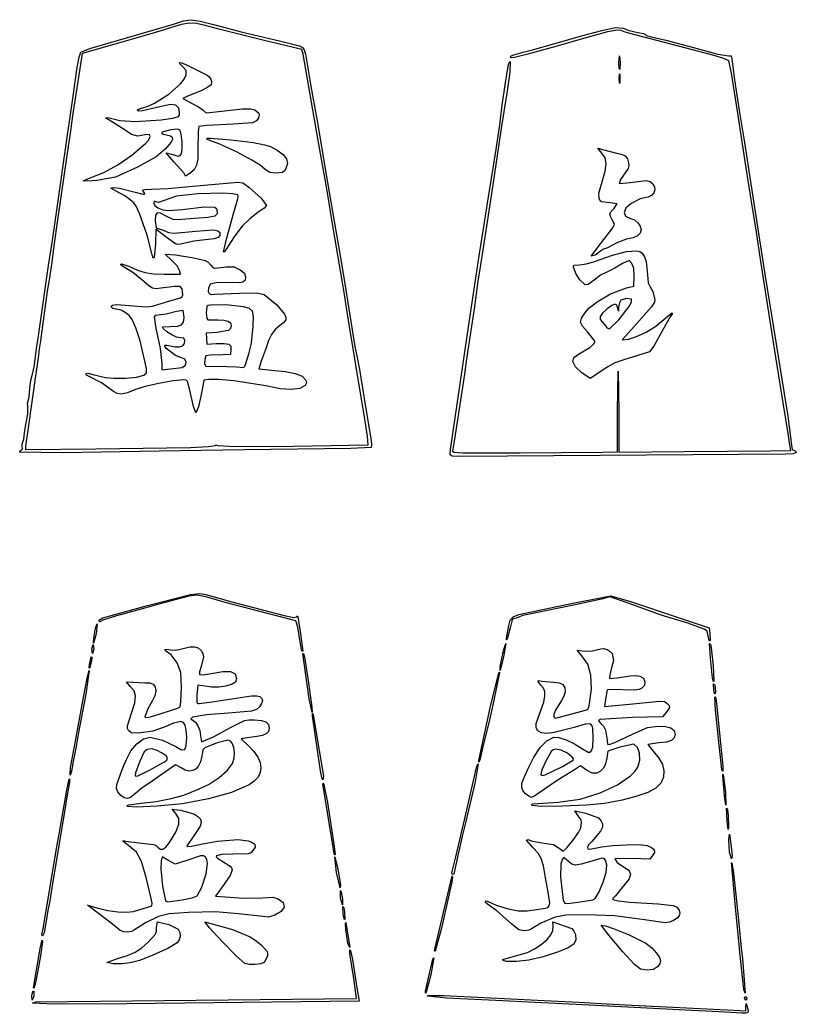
# Model space of a CAD drawing. Extents: x 118 to 1734, y 127 to 2403.
# Drawn here: x 390 to 834, y 738 to 1307 of the extents above; entities that cross this region are included whole.
import ezdxf

# ---------------------------------------------------------------- set-up
doc = ezdxf.new("R2010")
doc.units = 0
doc.layers.get('0').update_dxf_attribs({"linetype": 'CONTINUOUS'})

msp = doc.modelspace()

# ---------------------------------------------------------------- linework, layer by layer
at = {"color": 7}
for points in [[(389.722965, 1059.591075), (389.73941, 1060.253897), (390.431018, 1060.79235), (391.192257, 1061.511975), (391.114747, 1062.78195), (391.027102, 1064.179594), (391.502602, 1065.377775), (391.962315, 1067.108325), (392.568982, 1072.203675), (394.293409, 1081.611244), (394.337153, 1085.999625), (394.13042, 1087.710478), (395.046915, 1091.249625), (395.429205, 1096.117125), (395.99481, 1100.992125), (397.059697, 1105.02465), (397.85223, 1108.4628), (398.556322, 1112.687775), (399.300547, 1118.999625), (400.155083, 1124.999625), (400.86486, 1130.249625), (402.79869, 1143.749625), (403.95597, 1151.999625), (406.11753, 1166.624625), (408.341205, 1180.874625), (409.8501, 1191.749625), (413.657123, 1218.374625), (414.715943, 1225.499625), (415.854563, 1233.374625), (417.055807, 1241.43105), (418.15971, 1249.093875), (420.041798, 1262.41245), (422.60424, 1280.163075), (423.621985, 1285.947928), (424.627755, 1288.9191), (429.75, 1290.98355), (477.613583, 1304.94135), (483.510489, 1306.822952), (487.798934, 1307.417569), (492.953205, 1306.690507), (501.447593, 1304.607075), (517.275472, 1300.4382), (526.275472, 1298.263875), (539.25, 1295.2533), (546.75, 1293.351075), (549.924236, 1292.479011), (551.667396, 1291.592766), (552.574554, 1290.175), (553.240785, 1287.708375), (556.209075, 1270.499625), (557.273093, 1264.124625), (559.944428, 1249.499625), (566.0004, 1214.249625), (570.748755, 1186.499625), (572.56302, 1175.624625), (574.872592, 1162.124625), (581.648512, 1120.124625), (582.717862, 1114.874625), (584.201977, 1106.999625), (587.69499, 1085.624625), (590.936152, 1066.2894), (591.170377, 1063.592456), (590.840745, 1062.276225), (579.214522, 1061.750025), (518.25, 1060.913775), (469.5, 1060.13625), (414.175262, 1059.229106), (389.722965, 1059.591075)], [(487.493483, 1062.394125), (497.832797, 1062.836241), (501.62892, 1063.5114), (502.08997, 1063.902141), (502.95975, 1063.429275), (513.005742, 1062.839156), (546.502297, 1063.013475), (589.289947, 1063.789575), (588.891805, 1068.715744), (586.860293, 1081.124625), (585.006173, 1092.374625), (577.91307, 1135.124625), (576.365018, 1144.755), (575.581605, 1149.974925), (574.86633, 1154.594625), (573.351278, 1163.624625), (570.330255, 1181.577375), (568.12011, 1194.0075), (567.001988, 1201.17975), (565.48641, 1210.499625), (560.576865, 1238.249625), (552.0177, 1287.683925), (551.288048, 1290.3936), (528.95652, 1295.836125), (504.375, 1301.97195), (495.75, 1304.280675), (490.861038, 1305.291507), (486.67712, 1305.466978), (482.248392, 1304.747047), (476.625, 1303.071675), (469.875, 1300.9017), (468, 1300.292025), (446.25, 1294.03875), (425.39139, 1288.0635), (419.937262, 1252.499625), (418.466745, 1242.374625), (417.400088, 1234.874625), (415.104968, 1219.124625), (411.320528, 1192.874625), (409.177538, 1177.874625), (408.021075, 1168.499625), (406.469303, 1158.374625), (405.357458, 1151.999625), (403.509953, 1137.749625), (401.60313, 1123.499625), (400.837057, 1118.94075), (400.109625, 1113.69075), (398.901052, 1104.749625), (396.800325, 1089.749625), (394.459328, 1073.495625), (393, 1063.114125), (393, 1061.11125), (433.3125, 1061.594625), (487.493483, 1062.3945)], [(637.275848, 1057.2825), (636.254592, 1058.200153), (636.3756, 1061.124525), (647.562082, 1137.75), (652.864845, 1172.25), (655.07115, 1186.5), (658.129125, 1206), (660.741562, 1222.5), (662.619322, 1234.5), (664.534447, 1247.25), (666.004095, 1258.5), (667.80186, 1271.25), (669.414757, 1280.85915), (669.974359, 1282.964381), (670.558845, 1283.48415), (670.344848, 1277.438325), (668.362395, 1264.125), (667.245068, 1257.375), (666.47997, 1252.5), (665.623665, 1246.5), (660.73569, 1214.25), (656.96394, 1189.125), (653.537348, 1167), (652.100385, 1157.625), (650.729565, 1147.5), (649.909845, 1141.875), (648.75114, 1134.375), (645.401152, 1111.787625), (644.339565, 1104.375), (642.399503, 1092), (638.569072, 1067.17515), (637.5, 1060.225725), (638.523374, 1059.551937), (643.463372, 1059.216956), (676.3125, 1059.29415), (723.5625, 1059.681075), (732, 1059.75), (732, 1083.125025), (732.460642, 1106.039325), (732.823103, 1082.624475), (732.72492, 1059.6702), (770.424975, 1060.03365), (819.664425, 1060.44855), (831.20385, 1060.5003), (830.74905, 1063.6878), (829.832775, 1070.2503), (827.16165, 1086.723375), (822.70695, 1114.098375), (817.1088, 1149.3753), (814.141875, 1168.8753), (811.5195, 1185.7503), (808.4997, 1204.5003), (805.061175, 1226.2503), (803.532975, 1236.3753), (800.633625, 1255.1253), (797.1981, 1276.8753), (795.750675, 1283.90685), (792.859528, 1285.275459), (786.667575, 1287.117525), (738.572677, 1299.8055), (735.822675, 1300.5003), (734.075333, 1301.399325), (731.736977, 1301.472645), (726.279728, 1300.496325), (712.5, 1296.783525), (696.75, 1292.21835), (680.625, 1287.706725), (673.049402, 1285.823184), (671.139619, 1285.710212), (670.5, 1286.152575), (671.105859, 1286.865), (672.5625, 1287.427575), (678, 1288.8771), (683.25, 1290.217425), (696.850815, 1294.0089), (711.475815, 1298.18385), (723, 1301.2362), (730.79612, 1303.038516), (735.1875, 1302.704625), (738.75, 1301.235225), (743.615865, 1300.0986), (746.94684, 1299.559819), (748.122427, 1298.996175), (748.692918, 1298.440791), (750.5691, 1297.922025), (759.75, 1295.696925), (775.5, 1291.5063), (789.482175, 1287.698325), (795.669675, 1286.76195), (796.858894, 1286.806369), (797.305725, 1286.15025), (797.61585, 1283.6253), (799.0815, 1273.1253), (801.74565, 1255.5003), (804.6897, 1237.1253), (808.813275, 1210.8753), (816.44325, 1161.7503), (820.375125, 1137.0003), (824.994825, 1108.5003), (829.5396, 1080.336), (831.75, 1063.6485), (832.025428, 1061.087606), (833.22645, 1060.5003), (834.219469, 1060.230909), (834.30135, 1059.45375), (832.695056, 1058.639719), (828.137325, 1058.3955), (642.375, 1057.202325), (637.275848, 1057.2828)], [(732.75, 1282.875), (733.113787, 1286.886225), (733.602207, 1282.934372), (733.246725, 1278.99675), (732.895912, 1279.931081), (732.75, 1282.875)], [(426, 1215.21195), (429.9375, 1216.86675), (437.766292, 1219.968694), (445.834138, 1224.378506), (453.889702, 1229.940741), (461.681647, 1236.49995), (463.495547, 1238.646281), (464.25, 1240.471425), (463.791841, 1241.725162), (461.4375, 1241.56005), (457.224683, 1240.80225), (453.664372, 1241.705681), (449.477723, 1244.564475), (443.255482, 1248.42015), (438.781792, 1251.26775), (440.0625, 1251.40335), (446.989146, 1249.756706), (456, 1249.1526), (470.726923, 1250.136853), (477.232085, 1251.051702), (480.545887, 1251.94995), (481.107355, 1252.921434), (481.16412, 1254.265575), (480.805732, 1256.82855), (478.974938, 1258.5909), (476.036377, 1258.847719), (469.787438, 1257.533925), (459.905872, 1255.265606), (457.915157, 1255.117109), (457.12341, 1255.50255), (457.431233, 1256.130609), (458.781825, 1256.65275), (462.615451, 1257.827267), (466.756492, 1259.697979), (475.018895, 1264.835166), (481.685194, 1270.67867), (483.831105, 1273.432278), (484.87155, 1275.84285), (484.889087, 1278.405975), (482.967112, 1280.53755), (481.326451, 1282.176021), (481.14474, 1282.983019), (482.306617, 1282.876151), (484.696717, 1281.773025), (497.018303, 1275.69555), (498.193912, 1274.82472), (499.053441, 1273.410038), (499.460784, 1271.778736), (499.279837, 1270.25805), (497.406662, 1268.785835), (493.475065, 1266.656944), (485.4375, 1263.40155), (483, 1262.274825), (488.0625, 1259.590725), (492.102564, 1257.587353), (494.70687, 1255.689), (495.71073, 1254.668786), (496.820083, 1254.217997), (501.83187, 1254.6708), (517.216506, 1256.404847), (521.723388, 1256.416234), (524.267872, 1255.865775), (526.580856, 1253.901938), (526.793355, 1252.710572), (526.443758, 1251.23655), (525.281957, 1249.483773), (522.932278, 1248.409266), (511.893142, 1247.601525), (496.77756, 1246.8819), (492.18012, 1246.3266), (491.799255, 1243.2258), (491.680837, 1232.935425), (491.641761, 1227.721493), (490.960122, 1224.061762), (489.463502, 1221.460657), (486.979478, 1219.4226), (484.598303, 1217.91495), (483.719423, 1219.644975), (477.956025, 1226.098275), (473.45469, 1231.204725), (476.63553, 1230.41895), (480.457643, 1229.332791), (481.482999, 1229.723795), (482.254178, 1230.7578), (482.640869, 1233.305497), (482.581119, 1237.481091), (482.166328, 1241.672982), (481.487895, 1244.269575), (480.054783, 1244.823797), (476.228273, 1244.363775), (471.102982, 1243.10295), (471.099936, 1242.546464), (471.856645, 1241.946637), (474.47067, 1241.261475), (476.074207, 1240.960587), (476.963749, 1240.151944), (477.089742, 1238.934391), (476.402633, 1237.406775), (472.853906, 1233.342216), (467.837797, 1228.98645), (457.090356, 1222.982512), (444.5211, 1217.35095), (433.745712, 1215.401138), (428.325858, 1214.951536), (426, 1215.21195)], [(732.982403, 1273.875), (733.077067, 1276.333153), (733.175145, 1276.520631), (733.293548, 1275.924075), (733.285897, 1271.424075), (733.165687, 1270.983532), (733.068397, 1271.298806), (732.982403, 1273.875)], [(530.120048, 1221.5625), (527.375002, 1224.1875), (526.38513, 1224.75), (522.485407, 1226.924025), (514.10028, 1231.5102), (504.315727, 1236.086175), (498.547493, 1238.25), (496.875, 1239), (497.00992, 1239.550763), (498.832764, 1239.688875), (510.482393, 1238.652), (523.459303, 1237.138369), (529.875, 1235.8152), (533.25, 1234.90755), (537.123277, 1232.75925), (540.465809, 1230.310164), (542.411338, 1227.753647), (542.966449, 1225.075925), (542.137725, 1222.263225), (541.228358, 1220.843081), (540.139522, 1220.010413), (536.120048, 1219.511475), (532.825148, 1219.931344), (530.120048, 1221.5625)], [(717, 1171.9353), (722.327265, 1179), (729.23472, 1188.222), (730.186532, 1190.372728), (729.03987, 1192.8105), (727.932786, 1194.760796), (727.65451, 1196.112459), (728.273145, 1197.391968), (729.856792, 1199.1258), (731.77611, 1201.973925), (727.731818, 1202.592675), (722.840041, 1203.100603), (722.002218, 1203.769485), (721.444568, 1205.0208), (721.318325, 1208.116378), (723.206017, 1214.5833), (725.000782, 1220.698761), (725.584314, 1225.108097), (724.953188, 1228.363646), (723.103973, 1231.01775), (720.75, 1233.93105), (724.104142, 1232.931975), (731.416642, 1231.06635), (734.367602, 1230.530179), (736.403525, 1229.503191), (737.685373, 1227.855639), (738.374108, 1225.457775), (738.541689, 1223.788492), (738.119326, 1222.234641), (733.798305, 1215.9141), (733.0416, 1213.708425), (739.330695, 1214.272725), (748.38826, 1215.278503), (750.772275, 1214.736671), (752.32545, 1213.460925), (753.189852, 1211.768715), (753.350334, 1209.972084), (752.828631, 1208.28088), (751.646475, 1206.90495), (749.650849, 1205.886675), (745.039013, 1204.83915), (739.789013, 1202.073675), (736.814903, 1199.431665), (735.768351, 1196.953828), (736.659158, 1194.923896), (739.497128, 1193.6256), (741.681423, 1192.706907), (743.606427, 1191.132234), (744.9775, 1189.213832), (745.5, 1187.26395), (745.024763, 1185.15027), (743.538636, 1183.556775), (740.950989, 1182.422787), (737.171198, 1181.687625), (731.546198, 1179.6807), (726.181511, 1176.743606), (724.02933, 1176.00465), (722.20896, 1174.825575), (719.188925, 1172.609588), (717, 1171.9353)], [(465.54753, 1172.8125), (462.553222, 1183.9842), (458.295669, 1196.504016), (456.341946, 1200.630575), (454.654673, 1202.974875), (449.814627, 1206.495853), (444.5625, 1209.350325), (441.75, 1210.991925), (443.201623, 1211.285552), (446.792869, 1210.8759), (455.8125, 1208.69505), (460.171694, 1207.421578), (461.015557, 1207.464219), (461.25, 1207.9197), (460.5, 1209), (459.75, 1209.724125), (461.324226, 1210.215009), (465.1875, 1210.36665), (474.465827, 1210.761094), (490.875, 1212.3792), (514.569375, 1214.47785), (517.458161, 1213.925212), (520.8921, 1211.5926), (527.84489, 1205.214131), (531, 1201.10895), (529.561089, 1199.512697), (526.101577, 1196.984775), (521.37202, 1193.466469), (517.113637, 1189.2042), (512.795221, 1183.586025), (507.88557, 1176), (506.729109, 1174.328607), (506.365369, 1174.547616), (508.046108, 1181.72955), (511.809, 1195.672575), (514.484235, 1204.833525), (514.817296, 1206.318666), (514.485735, 1207.133925), (511.564003, 1207.71195), (505.9431, 1208.002369), (491.625233, 1207.61475), (479.509911, 1206.285553), (471.880875, 1203.615975), (469.086075, 1202.644481), (467.568375, 1203.047175), (466.709896, 1203.457978), (466.500233, 1202.396775), (467.094488, 1200.973997), (468.72465, 1199.750175), (471.669568, 1198.620015), (474.866973, 1198.095816), (482.768385, 1198.815375), (495.32703, 1200.1863), (501.211677, 1200.103762), (502.116008, 1199.567009), (502.513733, 1198.5), (502.781351, 1196.170233), (501.400327, 1194.8355), (497.38513, 1194.121655), (489.750233, 1193.65455), (479.919967, 1192.8216), (477.465682, 1193.009569), (473.85933, 1194.6831), (470.265948, 1196.547424), (468.278594, 1196.893125), (467.429334, 1195.556782), (467.250233, 1192.374975), (467.716575, 1188.216375), (471.816645, 1186.841325), (474.793074, 1185.598978), (478.090445, 1185.110719), (490.51449, 1186.239975), (500.743682, 1187.022506), (503.157185, 1186.542375), (504.240997, 1185.45435), (504.33095, 1183.903645), (503.258005, 1182.739856), (501.017045, 1181.960002), (497.60295, 1181.5611), (489.267748, 1180.624228), (481.73142, 1178.907), (480.266963, 1178.606355), (478.828412, 1178.956706), (473.48142, 1182.81825), (467.625233, 1187.474025), (467.41317, 1179.111975), (466.710301, 1171.297847), (466.154383, 1170.78065), (465.547763, 1172.8125)], [(489.16773, 1085.812125), (487.003897, 1095.187125), (485.64473, 1100.175553), (484.874951, 1100.872239), (483.685965, 1100.999625), (477.439372, 1100.450583), (469.321816, 1099.079813), (461.439611, 1097.301848), (455.899072, 1095.531225), (451.317977, 1093.718727), (447.919974, 1092.956747), (445.367423, 1093.216787), (443.322682, 1094.47035), (436.418847, 1099.288744), (429.375, 1103.007675), (427.896094, 1103.733637), (427.5, 1104.4371), (428.592112, 1104.8856), (432.342112, 1103.995875), (438.75, 1102.47645), (443.586196, 1101.980361), (450.212363, 1102.092947), (456.576002, 1102.700434), (460.624613, 1103.68905), (462.32067, 1105.062169), (462.323782, 1107.57795), (458.590245, 1123.448906), (456.142968, 1130.903166), (454.00182, 1135.694775), (452.222934, 1137.934453), (450.067177, 1139.779706), (447.815498, 1141.033013), (445.748842, 1141.49685), (442.962492, 1141.967878), (441.75, 1143.0459), (442.67469, 1143.811597), (445.108235, 1144.209834), (452.45874, 1143.766425), (461.875206, 1143.025022), (465.693549, 1143.385229), (468.708728, 1144.226775), (476.983155, 1146.685125), (481.656454, 1148.103572), (482.603726, 1148.84425), (483.04131, 1149.82155), (482.761305, 1153.2879), (481.515706, 1154.616806), (478.20315, 1154.605275), (470.501145, 1153.6266), (467.744638, 1153.324368), (465.655712, 1153.685597), (463.540452, 1154.984246), (460.704945, 1157.494275), (454.417289, 1162.598297), (448.5, 1166.338875), (447.255832, 1167.115688), (447.880935, 1167.536775), (452.099835, 1166.3262), (457.136141, 1163.967997), (461.494916, 1162.577597), (466.229644, 1161.917448), (472.393808, 1161.75), (481.662615, 1161.749625), (481.188652, 1163.812125), (479.712037, 1166.342962), (476.82744, 1169.531475), (472.94019, 1173.188325), (478.907595, 1172.7663), (489.375, 1171.087725), (495.815505, 1169.473125), (497.575649, 1168.586063), (499.063852, 1166.90115), (500.357623, 1165.339444), (501.623348, 1165.077225), (507.850312, 1165.8177), (512.51415, 1165.779984), (515.912812, 1164.1662), (518.333155, 1162.166859), (519, 1160.173875), (518.676076, 1158.264213), (517.501478, 1157.156156), (515.171968, 1156.715196), (511.383308, 1156.806825), (502.020457, 1156.746075), (498.63297, 1156.004203), (497.729685, 1153.62405), (497.624773, 1151.675319), (498.137438, 1150.501116), (499.357556, 1150.015342), (501.375, 1150.1319), (515.513152, 1150.84965), (525.492752, 1150.917909), (529.575652, 1150.0851), (531.75, 1148.229975), (532.750747, 1147.49925), (536.980957, 1144.059262), (541.373452, 1138.736025), (542.091635, 1136.956845), (541.965814, 1135.494844), (540.859611, 1134.025559), (538.63665, 1132.224525), (536.007875, 1129.888061), (533.859355, 1127.047041), (532.117499, 1123.582194), (530.708715, 1119.37425), (527.948392, 1111.70355), (526.619715, 1107.3795), (533.806155, 1106.608575), (541.653611, 1105.910857), (547.46796, 1104.757613), (551.384254, 1103.109987), (553.537545, 1100.929125), (553.939097, 1099.397438), (553.065675, 1097.9337), (550.074992, 1096.167865), (545.325632, 1095.522881), (538.836124, 1095.999045), (530.625, 1097.59665), (512.325057, 1100.578294), (503.597092, 1101.335749), (497.982263, 1101.2844), (495.17268, 1100.83515), (493.950427, 1094.3547), (491.985171, 1085.548706), (490.550475, 1082.24925), (489.16773, 1085.81175)], [(711.652823, 1105.119675), (708.031701, 1108.57446), (706.497072, 1111.518122), (707.048988, 1113.950373), (709.6875, 1115.870925), (716.068376, 1119.699216), (718.355719, 1121.648767), (719.25, 1123.02975), (714.821595, 1128.675225), (712.011875, 1131.860987), (710.885415, 1134.200784), (711.334146, 1136.421852), (713.25, 1139.251425), (715.5, 1142.218875), (720.351163, 1145.818397), (728.067262, 1150.366575), (737.067262, 1153.7631), (741.375, 1154.739225), (741.555105, 1160.30715), (741.419235, 1165.174988), (740.216122, 1167.6783), (738.697027, 1169.4816), (734.949682, 1167.72645), (730.418452, 1165.02675), (725.9646, 1162.863225), (722.273756, 1161.024488), (718.55238, 1158.279675), (715.291244, 1155.734728), (713.46756, 1155.638625), (710.366172, 1158.371597), (708.180607, 1162.125), (706.871467, 1165.6875), (706.720421, 1166.377597), (707.097964, 1166.774878), (710.229345, 1167), (714.329779, 1167.502866), (718.791967, 1168.86945), (729.156456, 1172.632732), (737.187343, 1174.7013), (742.849613, 1175.068924), (744.781574, 1174.612936), (746.10825, 1173.729375), (747.46545, 1171.684447), (748.449171, 1168.886466), (749.25, 1161.21525), (749.549604, 1156.712953), (750.70395, 1154.3031), (752.195775, 1151.786006), (753.337275, 1146.9756), (753.129075, 1145.527866), (751.432721, 1142.963344), (740.023245, 1129.93815), (734.673105, 1124.0013), (738.273187, 1124.494725), (742.965943, 1125.839065), (748.461052, 1128.463444), (753.922656, 1131.905107), (758.5149, 1135.7013), (763.125019, 1139.506659), (763.477184, 1139.159167), (762.18765, 1137.1752), (756.315075, 1126.632525), (752.80065, 1120.315163), (750.369375, 1117.0524), (744.292237, 1115.136975), (735.656213, 1112.5296), (730.479615, 1110.75), (726.448395, 1108.473975), (716.25, 1101.7692), (711.652823, 1105.119675)], [(732.7248, 1135.52655), (738.567044, 1142.878969), (739.983059, 1145.684161), (739.992353, 1147.257675), (737.09186, 1147.717969), (733.91496, 1146.78315), (733.050179, 1145.204766), (732.62997, 1142.7207), (732.479859, 1140.537291), (732.20745, 1142.0625), (731.650463, 1143.873105), (730.517234, 1144.437113), (728.708745, 1143.750401), (726.125977, 1141.80885), (723.345933, 1139.215159), (722.021853, 1137.300328), (722.036848, 1135.755439), (723.274027, 1134.271575), (725.25, 1131.848475), (725.864256, 1130.955272), (727.389232, 1130.309175), (732.7248, 1135.52655)], [(482.75823, 1108.2492), (484.566973, 1109.440963), (485.039448, 1111.294809), (484.248169, 1113.000957), (482.265652, 1113.749625), (478.801301, 1115.033756), (473.4375, 1119.02025), (472.53962, 1120.594575), (472.920459, 1121.013124), (473.8125, 1120.96785), (478.566863, 1120.10025), (481.176837, 1120.038547), (483.038306, 1120.654959), (484.07631, 1121.901329), (484.215885, 1123.7295), (483.562698, 1125.008878), (481.69275, 1125.151275), (479.510175, 1125.536193), (476.720265, 1126.797534), (473.93508, 1128.599059), (471.76668, 1130.604525), (471.428686, 1131.208444), (471.831221, 1131.55485), (475.832475, 1131.749625), (479.973068, 1131.924826), (482.372108, 1132.646109), (483.480713, 1134.206994), (483.75, 1136.901), (483.33534, 1140.91425), (479.39784, 1140.2304), (473.417978, 1138.643878), (468.9375, 1138.2138), (467.281654, 1138.007437), (466.570327, 1137.010256), (467.634607, 1130.624625), (470.016597, 1119.09675), (470.986178, 1110.47475), (470.999977, 1106.824875), (476.062477, 1107.3441), (482.758207, 1108.2492)], [(519.16359, 1110.4215), (520.885702, 1115.999625), (522.299944, 1122.058406), (523.243957, 1131.843075), (523.522774, 1137.451632), (523.019743, 1140.545372), (521.276942, 1142.064969), (517.83645, 1142.9511), (507.723856, 1144.09005), (498.944595, 1143.9501), (497.547314, 1143.651619), (496.819797, 1143.078469), (496.5, 1139.526525), (496.733903, 1136.489559), (497.4375, 1135.440525), (503.018227, 1135.490775), (506.52441, 1135.37412), (508.926863, 1134.808575), (510.307942, 1133.758999), (510.75, 1132.19025), (510.426516, 1130.535742), (509.208943, 1129.453078), (502.608817, 1128.29355), (496.424595, 1127.77785), (496.649798, 1124.701275), (496.875, 1121.624775), (502.125, 1121.842725), (506.79045, 1121.918562), (509.404786, 1121.515444), (510.499547, 1120.418285), (510.60627, 1118.412), (510.375, 1115.625), (505.875, 1115.5011), (498.644558, 1115.3136), (496.285348, 1114.871644), (495.617228, 1112.706975), (495.468769, 1110.245176), (496.220637, 1109.017678), (498.55019, 1108.680547), (503.134785, 1108.88985), (513.75, 1108.6308), (517.8169, 1108.201791), (518.616719, 1108.91005), (519.16359, 1110.421875)], [(551.055742, 946.5075), (550.13589, 952.126725), (548.87789, 959.401434), (547.732237, 963.001725), (507.375, 973.5588), (496.95922, 976.482947), (491.25546, 977.579644), (486.58022, 977.050238), (479.25, 975.096075), (468, 972.035025), (457.125, 968.979075), (445.125, 965.897025), (437.190945, 963.270375), (435.530447, 962.301469), (435, 963.283875), (437.283509, 964.6437), (444.1875, 966.6666), (462.75, 971.658675), (487.352033, 978.0987), (492.65136, 978.680763), (496.200585, 978.062775), (511.125, 973.876725), (541.157202, 965.962275), (546.575683, 964.956811), (548.293477, 965.296425), (548.792788, 965.839641), (548.988517, 965.497875), (550.534477, 955.4763), (551.786393, 945.485925), (551.455211, 945.435984), (551.055742, 946.5075)], [(784.2399, 952.5), (783.585, 956.13495), (783.122555, 957.184997), (781.541944, 958.216987), (772.188525, 961.58355), (758.838, 965.6535), (755.399475, 966.74235), (735.971407, 973.8426), (727.567815, 976.6422), (722.846407, 975.4674), (708.75, 972.371475), (690, 968.51265), (677.82621, 966.015675), (673.921568, 964.538625), (672.148073, 964.0335), (671.388064, 962.735559), (670.498343, 959.035575), (668.850502, 952.5), (668.483411, 952.124925), (668.48618, 953.050181), (669.76668, 960.189825), (670.588953, 963.301022), (672.191218, 965.194069), (675.577044, 966.515756), (681.75, 967.912875), (706.5, 973.151025), (728.100788, 977.249925), (739.5, 973.965225), (766.66875, 964.7778), (784.4625, 958.875), (784.9344, 955.734375), (785.044828, 951.697003), (784.71242, 951.286979), (784.2399, 952.5)], [(432.00093, 953.064225), (433.094573, 958.765875), (434.0001, 961.2516), (433.444058, 955.539262), (431.959605, 950.251725), (432.00093, 953.064225)], [(431.010915, 946.6875), (431.705331, 949.344328), (432, 947.000025), (431.31543, 944.25), (431.010915, 946.6875)], [(451.531612, 856.4805), (451.141259, 857.029486), (452.129951, 857.484563), (459.2397, 858.354975), (467.735301, 859.44477), (476.380313, 861.100312), (483.613842, 862.974612), (487.875, 864.720675), (492.320385, 866.60865), (498.218078, 869.432511), (503.936716, 873.249516), (508.623849, 877.406425), (511.427025, 881.25), (512.425279, 884.311581), (512.727257, 887.410716), (512.336446, 890.311949), (511.256332, 892.779825), (510.185543, 894.139438), (508.874553, 894.611841), (502.725143, 892.951575), (495.687922, 890.121872), (494.524372, 888.94854), (494.25, 887.4981), (493.159006, 882.132637), (492.007284, 879.80483), (490.639875, 878.199075), (488.718216, 877.122893), (486.671005, 876.834225), (484.470484, 877.334463), (482.088892, 878.625), (478.878315, 880.5), (463.5, 869.75805), (459.75, 867.225525), (454.922182, 863.3025), (453.022226, 861.706269), (451.250907, 861.111534), (449.475562, 861.510976), (447.563527, 862.897275), (445.861187, 864.870472), (445.075113, 866.888072), (445.175661, 869.134454), (446.133187, 871.794), (448.193355, 877.2297), (449.227717, 880.125), (450.759435, 883.5), (453.35219, 888.461787), (456.772702, 892.514644), (460.58312, 895.247679), (464.345595, 896.25), (471.434751, 894.540056), (479.100097, 890.87295), (482.344903, 889.043832), (484.205168, 889.118222), (485.050372, 891.420744), (485.25, 896.276025), (485.046255, 900.273278), (484.42303, 903.069741), (483.362342, 904.712839), (481.846207, 905.25), (477.793503, 904.2759), (473.016405, 902.195925), (465.791993, 899.682159), (457.730025, 898.509675), (453.745622, 898.796925), (451.97775, 900.080925), (451.375154, 901.256513), (451.370244, 902.825006), (453.65049, 910.125), (455.492148, 916.007569), (456.006582, 919.974769), (455.15398, 922.829766), (452.894527, 925.375725), (450.750518, 927.99795), (454.5, 927.717375), (461.25, 927.426525), (464.117841, 927.419828), (466.088966, 926.653453), (467.225836, 925.080383), (467.590913, 922.6536), (467.099903, 919.8966), (465.65856, 917.2359), (462.831834, 912.165966), (461.25, 907.793925), (462.217093, 907.582432), (464.562723, 907.957106), (470.05569, 909.7314), (477.1875, 911.969775), (480.26132, 912.855703), (481.595715, 913.740675), (481.97931, 916.5), (482.272103, 924.866728), (481.814685, 933.322725), (479.856135, 938.947725), (476.37386, 943.382794), (473.104103, 945.75), (472.83663, 946.4379), (473.862494, 946.739522), (475.88121, 946.40265), (478.962002, 946.135453), (483.311985, 947.1228), (487.001667, 948.015527), (489.76767, 948.134044), (491.857053, 947.449563), (493.516875, 945.9333), (494.568577, 944.215706), (494.911337, 942.380831), (493.46055, 936.82665), (492.539835, 933.723384), (492.59202, 932.1081), (494.734163, 931.995769), (499.19361, 932.761725), (505.917799, 933.928725), (510.427147, 933.867169), (512.958827, 932.529947), (513.750015, 929.86995), (513.222215, 927.865341), (510.938385, 926.498775), (507.536566, 925.487269), (503.584417, 924.962044), (499.524244, 924.952603), (495.798353, 925.48845), (491.664652, 926.1471), (491.14263, 920.625075), (491.140618, 916.196728), (491.557171, 915.605111), (492.375015, 915.593325), (499.875015, 916.50795), (512.250015, 918.44325), (522.445385, 920.016919), (525.359463, 920.025323), (527.173687, 919.54095), (528.330676, 918.530007), (528.669375, 917.193778), (528.191172, 915.561772), (526.897455, 913.6635), (525.148119, 912.169294), (522.301907, 911.208225), (509.250015, 910.053), (496.573198, 908.9934), (488.607487, 907.7646), (487.553016, 906.728578), (488.935755, 905.7996), (490.37986, 904.791524), (491.693528, 902.763966), (492.70121, 900.073712), (493.227353, 897.07755), (493.740532, 893.509575), (500.600992, 896.40675), (510.350992, 901.796025), (518.277368, 905.769572), (520.843731, 906.226862), (524.172135, 906.2046), (528.106538, 905.857441), (530.676667, 905.030681), (532.076496, 903.61473), (532.5, 901.5), (532.104834, 899.587519), (530.852475, 898.186744), (528.642628, 897.229359), (525.375, 896.64705), (518.699917, 895.743975), (516.524827, 895.331325), (520.665645, 891.35235), (523.737323, 888.027255), (525.944349, 884.802356), (527.286346, 881.702445), (527.762935, 878.752313), (527.373738, 875.976752), (526.118376, 873.400556), (523.996471, 871.048516), (521.007645, 868.945425), (510.96997, 864.595763), (497.715564, 860.860519), (482.949038, 858.132853), (468.375, 856.805925), (456.367493, 856.163025), (451.531612, 856.4805)], [(664.771988, 936.75), (666.735266, 945.961031), (668.015175, 949.9848), (666.765478, 942.309056), (664.72908, 934.5243), (664.77198, 936.75)], [(682.932862, 857.1564), (682.853024, 857.754375), (683.393235, 858.007425), (697.935184, 859.043681), (710.625, 860.71995), (722.079291, 864.405193), (731.977294, 869.009484), (739.445201, 874.047646), (741.994804, 876.57781), (743.609205, 879.0345), (744.706363, 883.016907), (744.61894, 887.016197), (743.467148, 890.323569), (741.371197, 892.230225), (733.359713, 890.481525), (726.389632, 888.33315), (725.809792, 884.229075), (725.075736, 880.950927), (723.895847, 878.467303), (722.23923, 876.73224), (720.074993, 875.699775), (717.497851, 875.552034), (714.245558, 877.431375), (710.813475, 879.850575), (707.344237, 877.58565), (697.5, 871.4631), (687.615442, 864.6777), (684.700228, 862.610006), (682.619618, 861.75), (681.163143, 862.375048), (679.395508, 863.874712), (677.875933, 865.685777), (677.163638, 867.245025), (677.287396, 869.8794), (677.950372, 871.875), (680.655307, 877.875), (684.019558, 884.899461), (687.698232, 890.408259), (691.577861, 894.260846), (695.544975, 896.316675), (698.380611, 896.153446), (702.551463, 894.784378), (707.331164, 892.505509), (711.993345, 889.612875), (715.259731, 887.611209), (716.086671, 887.668611), (716.868345, 888.2988), (717.86288, 890.613084), (718.125, 895.8774), (717.919068, 901.241312), (717.481781, 902.792895), (716.661728, 903.678178), (715.338995, 903.962623), (713.393667, 903.711693), (707.155567, 901.86555), (695.641452, 898.863581), (691.504534, 898.450772), (688.433158, 898.767319), (686.416408, 899.816149), (685.44337, 901.600191), (685.503129, 904.122373), (686.58477, 907.385625), (689.715098, 916.333425), (690.408912, 919.918034), (690.394913, 922.409325), (689.523899, 924.386241), (688.088062, 926.141925), (686.313824, 928.452947), (686.985268, 928.759037), (688.68255, 928.44765), (695.316307, 927.75), (698.861215, 927.445894), (700.758758, 926.378475), (701.774504, 924.511069), (701.948612, 922.242319), (701.302491, 919.786509), (699.85755, 917.357925), (696.432252, 911.813391), (695.566707, 909.474168), (695.500027, 907.9302), (696.284904, 907.224244), (698.020103, 907.48455), (711.620895, 911.1879), (714.997884, 912.171328), (715.866427, 914.20545), (717.110197, 923.85947), (716.801271, 931.857553), (714.937693, 938.212616), (711.517507, 942.937575), (708.862275, 946.11225), (711.681315, 945.769725), (716.71982, 945.621066), (722.45097, 946.908525), (724.065794, 947.00772), (726.028163, 946.453612), (727.84636, 945.448943), (729.028665, 944.19645), (729.68341, 940.184794), (728.625, 936), (727.52658, 931.992225), (727.50003, 929.85945), (731.81253, 930.362775), (739.208955, 931.441875), (742.143352, 931.632806), (744.833955, 931.196325), (746.934721, 930.075675), (747.606607, 927.9837), (747.388799, 925.811297), (745.8438, 924.2856), (744.315932, 923.537086), (741.819544, 923.197594), (728.62503, 923.505825), (726.340128, 923.364769), (725.85171, 922.569975), (725.15085, 917.895825), (724.614442, 913.885575), (738.81531, 915.10125), (756.308061, 916.892119), (759.027609, 916.631454), (760.412175, 915.6708), (761.556034, 914.436223), (761.868778, 913.37775), (759.850425, 910.36785), (757.70085, 907.962075), (740.537955, 907.459575), (721.99557, 906.3726), (721.107377, 905.636831), (722.474055, 904.2066), (723.949395, 902.492981), (725.058737, 900.231825), (726.00003, 894.55785), (726.236745, 892.221056), (727.31253, 892.1229), (730.50003, 893.22465), (741.00003, 898.163325), (749.136154, 901.882687), (755.05515, 902.6505), (759.448114, 902.438667), (762.551203, 901.576556), (764.392478, 900.050611), (765, 897.847275), (764.501617, 895.810365), (762.890278, 894.377897), (759.9917, 893.459005), (755.6316, 892.962825), (749.412563, 892.1625), (752.402025, 888.17025), (755.717678, 884.261491), (757.749684, 880.626094), (758.572949, 877.075549), (758.262375, 873.42135), (756.806668, 869.973345), (753.935348, 867.137212), (749.286955, 864.657424), (742.50003, 862.27845), (734.735452, 860.135541), (724.50003, 858.31725), (714.269061, 857.334927), (700.583573, 856.720528), (688.464529, 856.614278), (682.932892, 857.1564)], [(786.4857, 930.15225), (785.176059, 941.591644), (784.7433, 949.992975), (785.176084, 949.594973), (785.637703, 947.4393), (786.74895, 937.2075), (787.244456, 928.547653), (787.016208, 927.915608), (786.4857, 930.15225)], [(429.51417, 937.939725), (430.578323, 942.348778), (430.850502, 942.209321), (430.735755, 940.125), (429.68001, 935.689725), (429.373254, 936.068006), (429.51417, 937.939725)], [(555.448853, 918.1875), (551.702498, 944.187525), (552.154048, 944.139352), (552.666433, 942.368381), (554.628007, 930), (556.968358, 913.657612), (557.066123, 910.5), (555.448853, 918.1875)], [(418.650285, 878.8125), (421.493738, 894), (425.584538, 915.91245), (428.202159, 930.103378), (429.44601, 934.5), (427.574558, 921), (423.2481, 898.875), (421.86795, 890.83995), (420.047025, 881.46495), (419.254185, 876.5625), (418.613542, 874.5), (418.650292, 878.8125)], [(652.5, 882.8505), (659.14008, 913.125), (663.184842, 930.025613), (664.098753, 933.123963), (664.331699, 933.537187), (664.435538, 933.270075), (660.897405, 916.5), (659.629073, 910.5), (658.103078, 903.75), (655.123028, 891.75), (653.092557, 883.037428), (652.640239, 881.958671), (652.5, 882.8505)], [(787.202625, 923.11305), (787.014, 926.76405), (787.489295, 926.508436), (787.906322, 925.190625), (788.089275, 921.638775), (787.733616, 920.990981), (787.202625, 923.11305)], [(791.665125, 877.6875), (790.166475, 891.75), (788.208375, 911.918025), (787.807125, 919.307175), (788.232694, 918.712232), (788.754844, 915.575259), (790.49985, 898.5), (792.38745, 879.5625), (792.392756, 876.870984), (792.088741, 876.758139), (791.665125, 877.6875)], [(561.880305, 876.962025), (557.259143, 908.562525), (557.370011, 909.844058), (557.689556, 909.250941), (558.70083, 903.35715), (563.568705, 873.95325), (563.315145, 871.915275), (562.649194, 873.246656), (561.880305, 876.962025)], [(463.992645, 877.3125), (472.118843, 882), (473.881994, 883.153604), (474.354657, 884.244216), (473.499282, 885.502269), (471.278317, 887.1582), (468.026911, 888.856377), (465.068136, 889.541147), (462.630739, 889.198018), (460.943467, 887.8125), (458.414002, 882.457744), (455.967105, 875.8125), (455.8433, 874.166146), (456.986132, 873.838678), (463.992645, 877.3125)], [(700.5, 879.414375), (706.684208, 883.03215), (706.747259, 883.847731), (706.121448, 884.847671), (703.418866, 887.017603), (699.807724, 888.775883), (696.519285, 889.35645), (695.133946, 889.051444), (694.002078, 888.128869), (690.897547, 882.46935), (688.72645, 877.469869), (688.051508, 874.7961), (688.70073, 874.313716), (690.496215, 874.738744), (700.5, 879.414375)], [(637.1277, 818.4375), (639.37653, 827.625), (644.620747, 849.75), (651.46125, 879.651), (652.227022, 881.022975), (650.543359, 870.717891), (644.870445, 847.129875), (643.083472, 839.629875), (642.088117, 835.125), (640.947368, 830.25), (639.403815, 823.1253), (638.25, 817.6878), (637.523535, 817.5), (637.1277, 818.4375)], [(402.36306, 783.1875), (403.031445, 786.375), (410.595953, 831.375), (412.203278, 840.75), (416.555104, 865.873734), (417.942379, 872.131309), (418.195373, 872.450635), (418.06185, 870.427125), (417.416092, 866.302125), (416.687738, 862.125), (415.47132, 854.625), (410.19417, 822.75), (408.00915, 810), (406.83612, 802.561275), (405.783878, 796.936275), (404.695192, 790.875), (403.716582, 784.139109), (402.713947, 782.25), (402.36306, 783.1875)], [(793.2051, 862.6875), (792.250612, 874.174837), (792.326229, 875.045674), (792.7233, 873.75), (793.880644, 864.3714), (794.050575, 857.25), (793.2051, 862.6875)], [(569.691255, 829.580175), (563.32368, 869.625), (563.55372, 869.996597), (564.066775, 868.234294), (565.839668, 858.75), (569.790017, 833.643891), (570.246397, 828.984599), (570.095219, 828.625887), (569.691255, 829.580175)], [(447.20343, 785.481975), (442.70343, 789.073575), (434.027348, 795.708075), (428.432093, 799.932075), (434.654745, 798.29865), (440.118106, 796.922572), (445.731996, 796.104741), (450.862324, 795.905195), (454.875, 796.383975), (465.313508, 799.57965), (465.479158, 801.222862), (464.788222, 804.5385), (461.96268, 815.92425), (459.365537, 824.921222), (456.596595, 830.279775), (452.0625, 833.969475), (448.698921, 836.656116), (448.860562, 836.959651), (450.1875, 836.661375), (459.644925, 835.583925), (466.32081, 834.825788), (467.774811, 834.230381), (468.707745, 833.306025), (470.13005, 832.060468), (471.655932, 832.053347), (473.369123, 833.317152), (475.353353, 835.884375), (479.011735, 841.92086), (480.774137, 846.381769), (480.743398, 849.730924), (479.02236, 852.43215), (477, 854.974575), (481.71939, 854.52405), (489.393223, 852.272026), (491.7337, 850.889506), (493.106661, 849.277509), (493.534688, 847.392184), (493.040366, 845.189675), (489.375, 839.6577), (485.25, 834.06975), (485.990265, 833.673791), (487.974041, 833.752097), (494.25, 835.15935), (502.815834, 836.632491), (514.5, 837.689325), (520.469198, 836.854969), (522.919128, 835.854401), (524.28279, 834.688725), (524.459871, 833.176575), (523.18974, 831.2322), (521.989566, 830.014545), (520.396452, 829.388906), (511.749773, 829.125), (505.16048, 828.944479), (502.264361, 828.266559), (502.128848, 827.677159), (502.829755, 826.886711), (506.625, 824.6004), (510.133455, 822.404307), (511.012049, 821.344304), (511.307302, 820.166091), (510.149036, 817.024316), (506.66115, 812.11755), (501.74997, 805.226175), (507.56247, 804.6867), (517.652542, 804.0885), (528.680678, 804.18885), (534.570402, 804.477862), (537.693375, 803.65425), (540.453113, 801.422696), (540.999287, 798.921684), (539.387882, 796.414443), (535.674885, 794.1642), (532.209011, 793.089712), (528.785707, 793.42665), (514.87497, 795.03195), (501.74997, 796.194075), (486.37497, 795.82995), (475.220537, 794.951006), (469.12497, 793.42305), (461.64164, 789.906553), (455.34627, 785.9148), (453.557402, 784.975546), (451.431938, 784.581178), (449.227923, 784.745415), (447.2034, 785.481975)], [(671.38182, 789.2298), (662.843264, 796.717003), (657.5625, 800.482425), (656.25, 801.72645), (656.841418, 802.473816), (657.997687, 802.0023), (662.435182, 800.062275), (669.364607, 797.808082), (675.076016, 796.696425), (680.325416, 796.647218), (685.868812, 797.580375), (690.654922, 798.345075), (692.17719, 798.711), (692.943056, 799.6397), (693.225954, 801.370266), (692.345535, 807.375), (690.767332, 815.625), (689.53161, 822.511174), (688.296993, 826.788656), (686.488101, 829.843685), (683.529555, 833.0625), (679.90356, 837.317775), (680.713162, 837.53043), (683.25, 836.745225), (689.925735, 835.5915), (695.359114, 834.778594), (698.553742, 832.5861), (700.907978, 831), (702.993954, 832.863622), (706.406886, 837.084872), (709.595928, 841.609323), (711.010238, 844.38255), (711.425572, 847.132275), (711.161178, 848.901441), (709.54509, 851.199525), (707.50578, 854.0058), (713.796601, 852.686831), (721.043992, 850.1091), (722.5019, 848.594381), (723.39369, 846.664875), (723.327242, 844.701415), (722.301657, 842.403619), (717.209085, 836.536425), (715.472356, 834.530803), (714.75, 832.992675), (715.010742, 832.28409), (716.133558, 832.090622), (723.008955, 833.333325), (729.232397, 834.191365), (736.997333, 834.6627), (744.244614, 834.680266), (748.915088, 834.177), (751.543731, 833.119071), (752.940905, 831.819506), (753.124097, 830.246538), (752.1108, 828.3684), (750.5046, 826.32645), (740.5023, 826.7136), (730.511483, 826.612875), (731.808938, 824.457281), (735.530708, 821.99445), (738.485515, 820.016953), (739.352948, 817.769625), (738.760323, 815.051156), (735.421095, 811.0323), (730.830105, 805.3125), (729.549458, 804), (729.112491, 803.815866), (729.4125, 803.302725), (732.496561, 802.510523), (739.065091, 801.678694), (755.25, 800.655075), (763.802634, 799.869712), (765.952494, 798.835528), (767.274375, 797.204475), (767.771251, 795.52765), (767.406778, 793.963134), (766.180822, 792.510683), (764.09325, 791.17005), (761.869148, 790.222691), (759.265331, 789.947991), (747.375, 791.538825), (730.306765, 793.859334), (714.375, 794.480475), (702.37665, 794.318784), (696.375, 793.0236), (688.008855, 789.593438), (683.094142, 786.59415), (681.301206, 785.602463), (678.69432, 785.25), (675.429517, 785.942916), (671.38182, 789.2298)], [(794.750775, 848.126175), (794.50185, 855.501825), (794.96374, 854.556371), (795.383906, 851.620997), (795.61965, 844.5), (795.471991, 843.271332), (795.290794, 843.412584), (794.750775, 848.126175)], [(796.236, 830.4375), (795.771591, 837.473409), (796.1043, 840.645675), (796.919625, 835.083225), (797.6406, 828.1875), (797.304825, 826.5), (796.236, 830.4375)], [(482.625, 802.9779), (488.363905, 804.214631), (491.326688, 805.4274), (493.87786, 810.252572), (496.45587, 817.875), (497.197866, 823.836328), (496.863595, 826.092018), (496.070753, 827.572125), (494.894566, 828.290524), (493.093947, 828.277913), (485.38083, 825.6591), (478.614217, 823.5), (474.507292, 825.8364), (471.238185, 827.738175), (470.578641, 825.35751), (470.383229, 820.877728), (471.35007, 810.86025), (472.970655, 803.4375), (473.31538, 802.288293), (474.416429, 801.858291), (482.625, 802.9779)], [(571.14186, 818.620575), (570.110032, 827.61), (571.780665, 820.676925), (573.430507, 811.6875), (573.16056, 810), (571.14186, 818.620575)], [(709.275585, 801.717), (715.60851, 802.748925), (717.840828, 803.115352), (719.294142, 803.809744), (721.592003, 807.576975), (724.076421, 813.696684), (725.520775, 818.832806), (725.907741, 822.898294), (725.219992, 825.8061), (724.427909, 826.702049), (722.990262, 826.879059), (715.875, 824.837625), (711.180167, 823.403607), (708.0207, 822.940809), (705.799967, 823.454919), (703.921335, 824.951625), (701.229728, 827.25), (700.300432, 826.202099), (699.580505, 823.535991), (699.276068, 816.214725), (700.903683, 802.721644), (701.856672, 801.170156), (703.477373, 801), (709.275585, 801.717)], [(804.443175, 751.61085), (802.505025, 769.5), (799.110225, 802.90485), (797.392294, 822.704391), (797.373317, 824.281994), (797.53294, 824.189931), (798.416775, 818.3553), (799.823175, 805.9803), (801.440625, 789.75), (802.869675, 775.5), (803.51235, 769.5), (805.2081, 749.45805), (804.443175, 751.61085)], [(627.309728, 774.75), (637.280318, 816.75), (637.435927, 815.998833), (637.075673, 813.315112), (635.24793, 804.75), (631.126013, 786.75), (627.65106, 773.625), (627.18498, 773.52645), (627.309728, 774.75)], [(573.368393, 804.048), (573.298042, 808.298025), (573.782685, 807.687525), (574.431983, 803.4375), (574.469708, 800.25), (573.36843, 804.048)], [(574.907978, 794.8605), (574.741755, 799.241775), (575.195574, 798.488297), (575.64012, 796.216238), (575.813085, 791.859375), (575.405655, 792.334894), (574.907978, 794.8605)], [(443.0625, 766.350375), (439.505685, 767.1036), (445.66449, 769.3392), (451.356252, 771.133636), (455.761781, 773.103488), (459.530667, 775.604002), (463.3125, 778.990425), (467.305804, 783.436931), (467.886161, 785.041526), (468, 787.05555), (468.57873, 790.5), (475.029836, 788.813897), (480.390255, 786.27735), (481.267741, 784.397809), (481.447457, 782.243072), (480.954133, 780.148255), (479.8125, 778.448475), (474.467411, 775.155413), (464.625, 770.76435), (458.195198, 768.364575), (452.9082, 766.921106), (448.088977, 766.295766), (443.0625, 766.350375)], [(518.625, 766.58355), (513.684253, 771.00735), (505.629524, 779.152312), (498.328757, 786.992006), (495.649898, 790.5), (511.5, 785.96985), (521.527193, 781.811241), (525.089099, 779.579087), (528.15552, 776.9904), (531.274387, 773.518519), (531.620128, 772.299361), (531.459975, 770.862375), (529.88097, 767.30955), (527.819134, 766.447305), (524.484113, 765.989119), (521.033529, 766.009648), (518.625, 766.58355)], [(577.589843, 778.236825), (576.441908, 785.798156), (576.164961, 789.251813), (576.335325, 790.125), (578.637442, 775.637475), (577.589843, 778.236825)], [(668.4375, 767.7597), (666.466824, 768.214064), (666.238686, 768.7782), (670.917592, 770.1468), (680.500043, 772.885753), (684.522346, 774.901869), (688.251195, 777.4413), (691.676578, 780.371611), (693.872275, 782.954156), (694.97122, 785.391492), (695.106345, 787.886175), (695.04927, 790.5), (705.81513, 786.53775), (707.056886, 785.145684), (707.98443, 783.080475), (708.230227, 780.106827), (706.896755, 777.692634), (703.665724, 775.517912), (698.218845, 773.262675), (689.380936, 770.430348), (681.262004, 768.530372), (674.176158, 767.620804), (668.437508, 767.7597)], [(741.719505, 765.9375), (734.985847, 773.22885), (726.98106, 782.7099), (722.732318, 788.48235), (725.22143, 788.181253), (730.125, 786.372825), (738.731055, 782.89935), (748.187928, 778.188769), (751.589177, 775.541998), (754.3125, 772.563675), (755.981341, 770.056181), (756.623831, 768.068212), (756.259812, 766.334775), (754.909125, 764.590875), (752.647618, 763.110609), (749.080245, 762.75), (745.188015, 763.245947), (741.719505, 765.9375)], [(397.029982, 743.84625), (398.827267, 744.592725), (582.582247, 746.58375), (580.949933, 757.957275), (578.748188, 772.028334), (578.611262, 774.152307), (578.945573, 774.408675), (580.075635, 770.0793), (582.78189, 752.626725), (584.00172, 745.03845), (450.827715, 743.515575), (409.271362, 743.336944), (397.029982, 743.84625)], [(397.563787, 752.581875), (401.269477, 775.125), (402.283399, 779.378325), (402.567933, 779.887104), (402.681158, 779.25), (401.695597, 772.125), (400.159125, 763.5), (398.666761, 755.4081), (397.921444, 752.726135), (397.676014, 752.260462), (397.563787, 752.581875)], [(622.0908, 750.75), (623.54883, 757.5), (625.57005, 766.5), (626.314084, 769.142541), (626.804543, 769.703325), (625.14694, 760.062253), (622.454467, 750.057975), (621.960151, 749.524491), (622.0908, 750.75)], [(396.50148, 747.9375), (397.150612, 750.468984), (397.786103, 750.687525), (397.67828, 747.876778), (396.683625, 745.5), (396.50148, 747.9375)], [(790.268775, 738.84285), (771, 739.807125), (748.875, 741.0234), (712.125, 742.852725), (681, 744.353175), (666.375, 745.1118), (634.141422, 746.744541), (623.25, 747.86805), (623.440941, 748.151262), (625.091303, 748.291669), (632.625, 748.13985), (693.856313, 745.13415), (709.981313, 744.357975), (722.625, 743.673375), (736.5, 742.887525), (798.5625, 739.794375), (805.5, 739.3593), (805.575, 741.49215), (805.65, 743.625), (806.25045, 741.75), (806.83293, 739.621317), (806.677481, 738.4983), (805.547585, 738.101245), (803.206725, 738.15045), (790.269225, 738.84285)], [(804.75, 746.66925), (804.970313, 747.358894), (805.5, 747.375), (806.25, 746.20575), (805.5, 745.5), (804.75, 746.66925)]]:
    msp.add_lwpolyline(points, close=True, dxfattribs=at)

doc.saveas('drawing.dxf')
